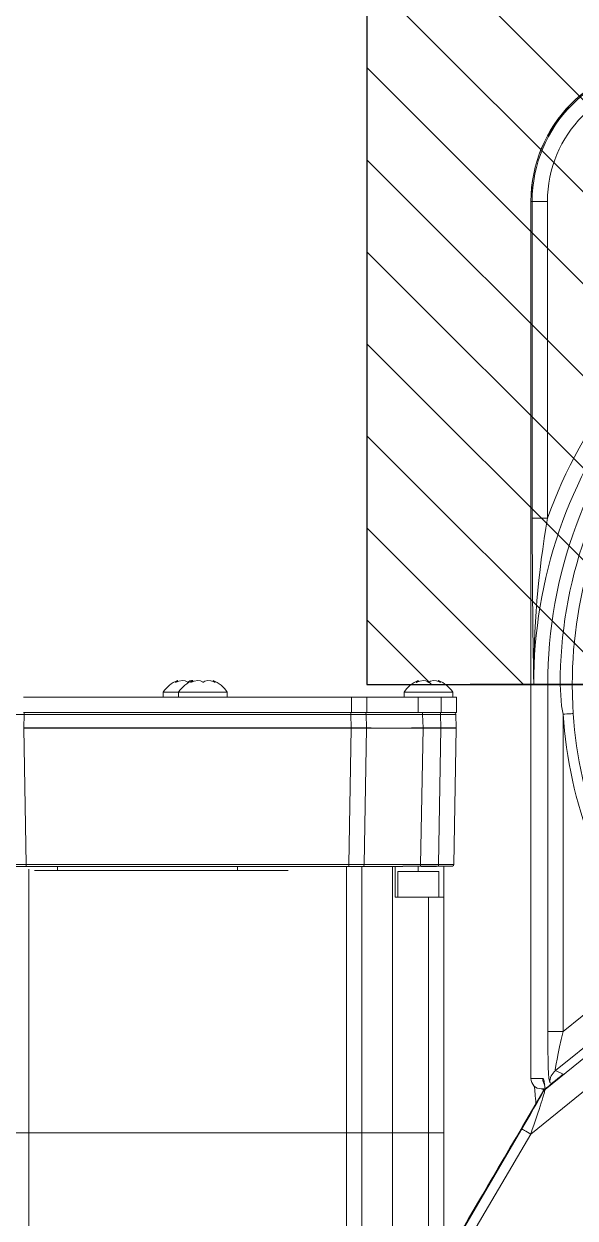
# Model space of a CAD drawing. Header units: millimetres. Extents: x -280 to 408, y 33 to 269.
# Drawn here: x 296.75 to 307.5, y 133.9 to 157.2 of the extents above; entities that cross this region are included whole.
import ezdxf

# ---------------------------------------------------------------- set-up
doc = ezdxf.new("R2010")
doc.units = ezdxf.units.MM
doc.layers.add('FORMAT', color=7, linetype='Continuous')

# ---------------------------------------------------------------- blocks, each defined once
blk = doc.blocks.new('SW_CENTERMARKSYMBOL_3')
at = {"layer": 'FORMAT', "color": 0}
blk.add_line((-0.7, -59), (-10.487, -59), dxfattribs=at)

msp = doc.modelspace()

# ---------------------------------------------------------------- hatches: boundary and pattern name
at = {"layer": 'FORMAT'}
h = msp.add_hatch(dxfattribs=at)
h.set_pattern_fill('ANSI31', color=256, scale=0.4, angle=90, style=0)
h.paths.add_polyline_path([(328.4413, 144.3144), (328.4413, 203.3144), (303.4413, 203.3144), (303.4413, 144.3144)], flags=0)

# ---------------------------------------------------------------- linework, layer by layer
at = {"color": 7, "linetype": 'Continuous', "lineweight": 15}
for p, q in [((306.642, 153.7402), (306.642, 136.6232)), ((306.6426, 153.7402), (306.6426, 136.6232)), ((306.6426, 153.7402), (306.6657, 153.7402)), ((306.6657, 147.5618), (306.6657, 153.7402)), ((306.9653, 153.7402), (306.6657, 153.7402)), ((306.9653, 153.7402), (306.9653, 147.5618)), ((306.9653, 147.5618), (306.6657, 147.5618)), ((299.7443, 144.3702), (299.7443, 144.3917)), ((300.0443, 144.3702), (300.0443, 144.3917)), ((300.4382, 144.3917), (300.4382, 144.3708)), ((304.4443, 144.3702), (304.4443, 144.3917)), ((304.8382, 144.3917), (304.8382, 144.3708)), ((306.6955, 144.3144), (306.9696, 144.3144)), ((306.9696, 137.5422), (306.9696, 144.3144)), ((307.2116, 144.3144), (306.9696, 144.3144)), ((307.4483, 144.3144), (307.2116, 144.3144)), ((296.7413, 144.0644), (303.1413, 144.0644)), ((299.4663, 144.1644), (299.4663, 144.0644)), ((299.7663, 144.1644), (299.4663, 144.1644)), ((299.7663, 144.1644), (299.7663, 144.0644)), ((300.7163, 144.1644), (299.7663, 144.1644)), ((300.7163, 144.0644), (300.7163, 144.1644)), ((303.1413, 144.0644), (303.1413, 143.7644)), ((303.1413, 144.0644), (303.4413, 144.0644)), ((303.4413, 144.0644), (303.4413, 143.7644)), ((303.4413, 144.0644), (304.4413, 144.0644)), ((304.1663, 144.1644), (304.1663, 144.0644)), ((305.1163, 144.1644), (304.1663, 144.1644)), ((304.4413, 144.0644), (304.4413, 143.7644)), ((304.4413, 144.0644), (304.8913, 144.0644)), ((304.8913, 144.0644), (304.8913, 143.7644)), ((304.8913, 144.0644), (305.1913, 144.0644)), ((305.1163, 144.0644), (305.1163, 144.1644)), ((305.1913, 144.0644), (305.1913, 143.7644)), ((296.7413, 143.7644), (303.1413, 143.7644)), ((296.7532, 143.7254), (296.7464, 143.4655)), ((296.7532, 143.7254), (296.7532, 143.7644)), ((303.1293, 143.7254), (296.7532, 143.7254)), ((303.1293, 143.7254), (303.1293, 143.7644)), ((303.1361, 143.4655), (303.1293, 143.7254)), ((303.1413, 143.7644), (303.4413, 143.7644)), ((303.4292, 143.7254), (303.436, 143.4655)), ((303.4413, 143.7644), (304.4413, 143.7644)), ((304.4413, 143.7644), (304.8913, 143.7644)), ((304.5288, 143.7254), (304.5288, 143.7644)), ((304.5288, 143.7254), (304.5356, 143.4655)), ((304.8793, 143.7254), (304.5288, 143.7254)), ((304.8793, 143.7254), (304.8793, 143.7644)), ((304.8861, 143.4655), (304.8793, 143.7254)), ((304.8913, 143.7644), (305.1913, 143.7644)), ((305.1792, 143.7254), (305.186, 143.4655)), ((307.2692, 143.733), (307.2692, 137.5422)), ((296.7465, 143.4633), (296.7465, 143.4655)), ((296.7465, 143.4655), (303.1361, 143.4655)), ((303.1361, 143.4633), (296.7465, 143.4633)), ((296.7465, 143.4633), (296.7929, 140.8037)), ((303.0896, 140.8037), (303.1361, 143.4633)), ((303.1361, 143.4633), (303.1361, 143.4655)), ((303.436, 143.4633), (303.3896, 140.8037)), ((303.436, 143.4633), (303.436, 143.4633)), ((304.5358, 143.4633), (304.4894, 140.8037)), ((304.5358, 143.4655), (304.5358, 143.4633)), ((304.5358, 143.4655), (304.8861, 143.4655)), ((304.8861, 143.4633), (304.5358, 143.4633)), ((304.8396, 140.8037), (304.8861, 143.4633)), ((304.8861, 143.4655), (304.8861, 143.4633)), ((305.186, 143.4633), (305.1396, 140.8037)), ((296.7929, 140.7644), (296.5329, 140.7644)), ((296.7929, 140.8037), (303.0896, 140.8037)), ((296.7929, 140.8037), (296.7929, 140.7644)), ((303.0896, 140.7644), (296.7929, 140.7644)), ((303.0413, 135.5644), (303.0413, 140.7644)), ((303.0896, 140.8037), (303.0896, 140.7644)), ((303.3496, 140.7644), (303.0896, 140.7644)), ((303.3413, 140.7644), (303.3413, 135.5644)), ((304.1432, 140.7644), (303.3496, 140.7644)), ((303.9413, 140.7644), (303.9413, 135.5644)), ((303.9913, 140.1644), (303.9913, 140.7644)), ((304.1438, 140.7654), (304.1432, 140.7644)), ((304.1438, 140.7654), (304.4894, 140.7654)), ((304.4894, 140.7654), (304.4894, 140.8037)), ((304.4894, 140.8037), (304.8396, 140.8037)), ((304.4894, 140.7654), (304.8396, 140.7654)), ((304.5027, 140.7644), (304.8014, 140.7644)), ((304.8396, 140.7654), (304.8396, 140.8037)), ((304.8396, 140.7654), (305.1085, 140.7654)), ((304.9413, 140.1644), (304.9413, 140.7644)), ((296.9514, 140.6844), (297.4035, 140.6844)), ((297.4035, 140.6844), (300.9146, 140.6844)), ((300.9146, 140.6844), (301.9074, 140.6844)), ((304.0413, 140.6644), (304.0413, 140.1644)), ((304.0413, 140.6644), (304.8413, 140.6644)), ((304.8413, 140.1644), (304.8413, 140.6644)), ((303.9913, 140.1644), (304.6413, 140.1644)), ((304.6413, 135.5644), (304.6413, 140.1644)), ((304.6413, 140.1644), (304.9413, 140.1644)), ((304.9413, 140.1644), (304.9413, 135.5644)), ((307.2692, 137.5422), (308.8508, 138.823)), ((309.1651, 138.435), (307.1204, 136.7792)), ((306.9204, 136.4114), (309.2657, 138.3106)), ((309.45, 137.8174), (306.6375, 135.5398)), ((307.2692, 137.5422), (306.9696, 137.5422)), ((306.6426, 136.6232), (306.8731, 136.6232)), ((307.1204, 136.7792), (307.2688, 136.7085)), ((306.8424, 136.4232), (306.842, 136.4232)), ((306.9197, 136.4232), (306.8424, 136.4232)), ((306.8737, 136.3573), (306.8734, 136.3652)), ((306.9201, 136.4201), (306.9204, 136.4114)), ((304.626, 132.505), (306.4651, 135.6409)), ((296.8413, 135.5644), (296.5413, 135.5644)), ((296.8413, 135.5644), (303.0413, 135.5644)), ((303.3413, 135.5644), (303.0413, 135.5644)), ((303.3413, 135.5644), (303.3413, 130.3008)), ((303.3413, 135.5644), (303.9413, 135.5644)), ((303.9413, 135.5644), (304.6413, 135.5644)), ((304.6413, 135.5644), (304.9413, 135.5644)), ((304.9413, 135.5644), (304.9413, 133.0659)), ((306.6375, 135.5398), (305.1962, 133.0821))]:
    msp.add_line(p, q, dxfattribs=at)
at = {"color": 8, "linetype": 'Continuous', "lineweight": 15}
for p, q in [((306.6426, 153.7402), (306.642, 153.7402)), ((305.186, 143.4633), (305.1839, 143.4633)), ((297.4035, 140.7644), (297.4035, 140.6844)), ((300.9146, 140.7644), (300.9146, 140.6844)), ((304.4413, 140.6644), (304.4413, 140.7644)), ((296.8413, 140.712), (296.8413, 135.5644)), ((306.642, 136.6232), (306.6426, 136.6232)), ((307.0484, 136.5278), (307.0094, 136.5464)), ((296.8413, 135.5644), (296.8413, 125.9144)), ((303.0413, 129.7811), (303.0413, 135.5644)), ((303.9413, 135.5644), (303.9413, 131.34)), ((304.6413, 132.5522), (304.6413, 135.5644))]:
    msp.add_line(p, q, dxfattribs=at)
at = {"color": 7, "linetype": 'Continuous', "lineweight": 15, "flags": 128}
for points in [[(299.7443, 144.3918), (299.7443, 144.3918), (299.7363, 144.3845), (299.7143, 144.3642), (299.7031, 144.3537)], [(299.7031, 144.3537), (299.7723, 144.3814), (299.8423, 144.3918), (299.8932, 144.3845), (299.9307, 144.3642), (299.9413, 144.3537)], [(300.0443, 144.3918), (300.0443, 144.3918), (300.0363, 144.3845), (300.0143, 144.3642), (300.0031, 144.3537)], [(300.0031, 144.3537), (300.0723, 144.3814), (300.1423, 144.3918), (300.1932, 144.3845), (300.2307, 144.3642), (300.2413, 144.3537)], [(300.2413, 144.3537), (300.2807, 144.3814), (300.3393, 144.3918), (300.3982, 144.3845), (300.4576, 144.3642), (300.4794, 144.3537)], [(300.4794, 144.3537), (300.4497, 144.3814), (300.4382, 144.3918), (300.4383, 144.3917)], [(304.4443, 144.3918), (304.4443, 144.3918), (304.4363, 144.3845), (304.4143, 144.3642), (304.4031, 144.3537)], [(304.4031, 144.3537), (304.4723, 144.3814), (304.5423, 144.3918), (304.5932, 144.3845), (304.6307, 144.3642), (304.6413, 144.3537)], [(304.6413, 144.3537), (304.6807, 144.3814), (304.7393, 144.3918), (304.7982, 144.3845), (304.8576, 144.3642), (304.8794, 144.3537)], [(304.8794, 144.3537), (304.8497, 144.3814), (304.8382, 144.3918), (304.8383, 144.3917)], [(307.2692, 143.733), (307.2415, 143.8941), (307.2116, 144.3144)], [(307.4483, 144.3144), (307.4582, 143.9037), (307.4672, 143.7463)], [(307.4672, 143.7463), (307.4595, 143.7458), (307.4456, 143.7449), (307.426, 143.7436), (307.4012, 143.7419), (307.3722, 143.7399), (307.3398, 143.7378), (307.3051, 143.7354), (307.2692, 143.733)], [(303.1361, 143.4633), (303.1361, 143.4636), (303.1361, 143.4638), (303.1361, 143.4641), (303.1361, 143.4644), (303.1361, 143.4646), (303.1361, 143.4649), (303.1361, 143.4652), (303.1361, 143.4655)], [(306.9201, 136.4201), (306.9001, 136.4011), (306.8734, 136.3652)], [(306.4651, 135.6409), (306.4694, 135.6384), (306.4799, 135.6323), (306.4962, 135.6227), (306.5176, 135.6101), (306.5435, 135.5949), (306.5729, 135.5777), (306.6046, 135.5591), (306.6375, 135.5398)]]:
    msp.add_lwpolyline(points, dxfattribs=at)
at = {"color": 7, "linetype": 'Continuous', "lineweight": 15}
for centre, radius, start, end in [((309.3413, 153.7402), 2.6993, 90.70421, 180), ((315.9413, 144.3144), 9.5454, 142.17004, 160.11048), ((315.9413, 144.3144), 9.2458, 142.17004, 180), ((576.5499, 148.4145), 269.8856, 180.181027, 180.870474), ((325.2212, 144.4102), 18.526, 170.20536, 180.29637), ((299.9678, 143.835), 0.6, 111.89273, 146.69982), ((300.2678, 143.835), 0.6, 111.89273, 146.69982), ((300.0292, 144.2724), 0.1197, 82.72681, 137.23066), ((300.2148, 143.835), 0.6, 33.30018, 68.15272), ((304.6678, 143.835), 0.6, 111.89273, 146.69982), ((304.6148, 143.835), 0.6, 33.30018, 68.15272), ((303.3892, 143.7244), 0.04, 1.5, 90), ((305.1392, 143.7244), 0.04, 1.5, 90), ((315.9413, 144.3144), 8.6915, 183.8351, 217.98049), ((315.9413, 144.3144), 8.4931, 183.8351, 217.98049), ((303.3858, 143.4642), 0.0502, 358.99901, 1.49019), ((303.5033, 143.46), 1.0323, 0.18364, 0.30489), ((305.9507, 143.4689), 1.0646, 180.1859, 180.3033), ((305.1354, 143.4642), 0.0506, 359.01963, 1.48914), ((303.3496, 140.8044), 0.04, 270, 359), ((305.0996, 140.8044), 0.04, 282.83857, 359), ((306.842, 136.6232), 0.2, 180, 270), ((306.8425, 136.623), 0.1999, 179.96093, 269.96132), ((307.3098, 136.546), 0.3004, 129.07812, 179.92189), ((307.3557, 136.5684), 0.1649, 121.80342, 136.84707), ((307.0457, 136.2559), 0.1997, 128.87557, 149.49632), ((306.0642, 136.3402), 0.8589, 5.54136, 12.86158)]:
    msp.add_arc(centre, radius, start, end, dxfattribs=at)
at = {"color": 8, "linetype": 'Continuous', "lineweight": 15}
for centre, radius, start, end in [((309.3413, 153.7402), 2.6986, 90.70483, 180), ((309.3413, 153.7402), 2.6756, 90.72597, 180), ((309.3413, 153.7402), 2.376, 91.03817, 180), ((315.9413, 144.3144), 8.9716, 139.53404, 180), ((315.9413, 144.3144), 8.7297, 141.55975, 180), ((315.9413, 144.3144), 8.493, 143.76049, 180), ((307.0733, 136.6232), 0.2002, 179.99792, 216.59385)]:
    msp.add_arc(centre, radius, start, end, dxfattribs=at)
at = {"color": 7, "linetype": 'Continuous', "lineweight": 15}
for centre, major_axis, ratio, start_param, end_param in [((296.7534, 143.7244), (0.3001, -0.001), 0.0034873, 1.5714024, 3.1415135), ((303.1291, 143.7244), (0.3001, 0.001), 0.0034873, 0.0000791, 1.5701902), ((304.5296, 143.7244), (1.1004, -0.001), 0.0009509, 1.5715074, 3.1416185), ((304.8791, 143.7244), (0.3001, 0.001), 0.0034873, 0.0000791, 1.5701902), ((303.136, 143.4631), (0.3, 0.0024), 0.0079947, 0.0001454, 1.5702565), ((303.236, 149.1949), (0.1001, 5.7294), 0.0436277, 3.142355, 3.1425454), ((303.136, 143.4631), (0.3, 0.0002), 0.0007275, 0.0001771, 1.5702882), ((303.236, 149.1936), (0.1002, 5.7303), 0.0523453, 3.1423554, 3.1425457), ((304.5363, 143.4692), (1.1003, 0.0037), 0.0033704, 3.1416695, 4.7117806), ((304.5363, 143.4692), (1.1003, 0.0059), 0.005352, 3.1416609, 4.711772), ((304.0762, 117.1101), (0.4606, 26.3554), 0.0436277, 0.0007624, 0.0009527), ((304.0762, 117.1088), (0.4605, 26.3545), 0.0417322, 0.0007623, 0.0009527), ((304.886, 143.4631), (0.3, 0.0024), 0.0079947, 0.0001454, 1.5702565), ((304.986, 149.1949), (0.1001, 5.7294), 0.0436277, 3.142355, 3.1425454), ((304.886, 143.4631), (0.3, 0.0002), 0.0007275, 0.0001771, 1.5702882), ((304.986, 149.1936), (0.1002, 5.7303), 0.0523453, 3.1423554, 3.1425457), ((296.793, 140.8044), (0.3, 0.0007), 0.0023261, 3.1416278, 4.7121196), ((303.0896, 140.8044), (0.3, -0.0007), 0.0023261, 4.7126584, 6.2831501), ((304.4898, 140.8044), (1.1002, 0.0007), 0.0006343, 3.1415812, 4.7120729), ((304.8396, 140.8044), (0.3, -0.0007), 0.0023261, 4.7126584, 6.2831501), ((307.0116, 137.5762), (0.0014, 1.03), 0.0406842, 1.6038203, 3.1222568), ((307.3112, 137.5762), (0.1907, 0.797), 0.0401701, 1.6230219, 3.1414583), ((307.2743, 136.6994), (0.4339, 0.352), 0.0187364, 1.5681983, 2.5101902), ((319.543, 157.9629), (14.9259, 25.4527), 0.0002366, 2.5841599, 3.1415935), ((306.4419, 135.6222), (0.4316, 0.7353), 0.01228, 4.7450678, 6.2635042), ((306.6144, 135.5211), (0.3057, 0.8907), 0.0167775, 4.7391747, 6.2576112), ((306.6661, 134.4232), (0, 2.2), 0.0524078, 5.6039414, 5.9139856)]:
    msp.add_ellipse(centre, major_axis=major_axis, ratio=ratio, start_param=start_param, end_param=end_param, dxfattribs=at)
at = {"color": 8, "linetype": 'Continuous', "lineweight": 15}
for centre, major_axis, ratio, start_param in [((306.8731, 134.4232), (0, 2.2), 0.0524078, 5.8511995), ((306.8658, 134.4232), (0, 2), 0.0576486, 6.1192016)]:
    msp.add_ellipse(centre, major_axis=major_axis, ratio=ratio, start_param=start_param, end_param=6.2831853, dxfattribs=at)
at = {"layer": 'FORMAT', "color": 7}
for p, q in [((303.4413, 203.3144), (303.4413, 144.3144)), ((303.4413, 144.3144), (328.4413, 144.3144))]:
    msp.add_line(p, q, dxfattribs=at)

# ---------------------------------------------------------------- block references
msp.add_blockref('SW_CENTERMARKSYMBOL_3', (315.9413, 203.3144), dxfattribs=at)

doc.saveas('drawing.dxf')
